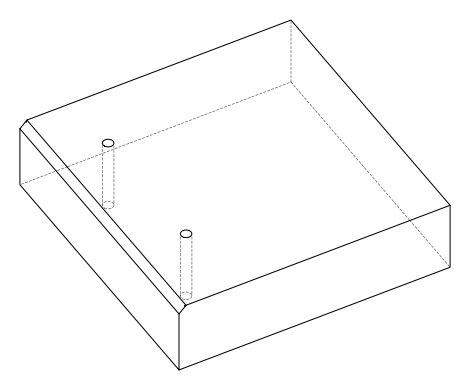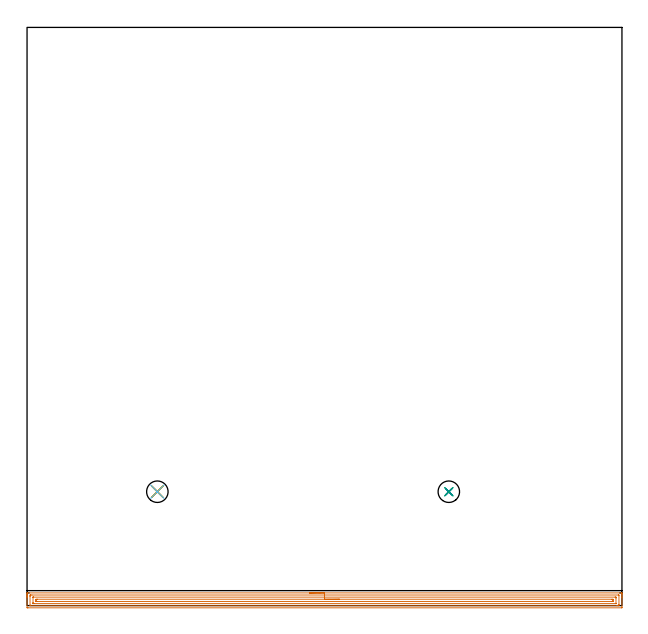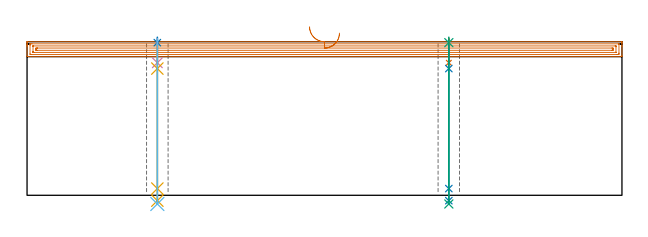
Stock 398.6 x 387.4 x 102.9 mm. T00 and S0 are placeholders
(PLAN: 9 operations, 7 tool changes, 15.1 min)
(1 AREA_MILL | FG_CHAMFER_SURFACE | UGT0205_001 | 12.97 min | 19921 mm3)
(2 SPOT_DRILL | STEP1HOLE | NXT0321_9005460120000 | 0.03 min | 1 mm3)
(3 SPOT_DRILL_1 | STEP1HOLE_1 | NXT0321_9005460120000 | 0.03 min | 12 mm3)
(4 DRILL_BLIND_HOLE_INTO_CENTER | STEP1HOLE | UGT0301_209 | 0.07 min | 845 mm3)
(5 GUN_DRILL_THROUGH_HOLE | STEP1HOLE | UGT0307_006 | 0.52 min | 5735 mm3)
(6 DRILL_TO_ENLARGE_THROUGH_HOLE | STEP1HOLE | UGT0301_276 | 0.44 min | 10129 mm3)
(7 DRILL_BLIND_HOLE_INTO_CENTER_1 | STEP1HOLE_1 | UGT0301_209 | 0.07 min | 852 mm3)
(8 GUN_DRILL_THROUGH_HOLE_1 | STEP1HOLE_1 | UGT0307_006 | 0.52 min | 5722 mm3)
(9 DRILL_TO_ENLARGE_THROUGH_HOLE_1 | STEP1HOLE_1 | UGT0301_276 | 0.44 min | 10144 mm3)
(TOOL UGT0205_001 | Chamfer Mill 20 x 3 x 45 deg. | D20 FL50 Z2)
(TOOL NXT0321_9005460120000 | NC Spot Drill, 142deg, 12mm, Carbide, Uncoated | D12 PA142 FL30 Z2)
(TOOL UGT0301_209 | Twist Drill 9.4 mm | D9.4 PA118 FL78 Z2)
(TOOL UGT0307_006 | Gun Drill 9 mm | D9 PA130 FL24 Z1)
(TOOL UGT0301_276 | Twist Drill 14.4 mm | D14.4 PA118 FL114 Z2)
(OP 1 AREA_MILL)
G17 G21 G94 G90
T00 M6
G54
G17 G0 G90 X189.3 Y8.5 S1061 M3
G43 Z112.9 H0
G94 G1 X189.338 Z112.028 F250.
X189.452 Z111.163
X189.641 Z110.312
X189.903 Z109.48
X190.237 Z108.674
X190.64 Z107.9
X191.108 Z107.164
X191.64 Z106.472
X192.229 Z105.829
X192.872 Z105.24
X193.564 Z104.708
X194.3 Z104.24
X195.074 Z103.837
X195.88 Z103.503
X196.712 Z103.241
X197.564 Z103.052
X198.428 Z102.938
X199.3 Z102.9
X398.434
X398.59 Y8.497 Z102.888
X398.594 Y8.46 Z102.851
X398.6 Y8.086 Z102.485
Y7.718 Z102.117
Y7.056 Z101.451
Y5.836 Z100.232
Y5.278 Z99.672
Y-0.944 Z93.453
X398.598 Y-1.225 Z93.172
X398.59 Y-1.492 Z92.906
X398.323 Y-1.499 Z92.899
X0.613 Y-1.5 Z92.9
X0.275 Y-1.497 Z92.902
X0.01 Y-1.492 Z92.906
X0. Y-1.223 Z93.174
Y5.278 Z99.672
Y5.836 Z100.232
Y6.167 Z100.563
Y6.724 Z101.121
Y7.056 Z101.451
Y7.718 Z102.117
Y8.086 Z102.486
X0.006 Y8.46 Z102.851
X0.01 Y8.497 Z102.888
X0.166 Y8.5 Z102.9
X199.3
Y7.086 Z101.486
X396.171 Y7.085 Z101.485
X396.201 Y7.084 Z101.484
X396.59 Y7.056 Z101.456
X396.599 Y6.66 Z101.06
X396.6 Y0.833 Z95.233
X396.599 Y0.438 Z94.838
X396.59 Y-0.056 Z94.344
X396.23 Y-0.084 Z94.316
X396.201 Y-0.085 Z94.315
X395.339 Y-0.086 Z94.314
X2.429 Y-0.085 Z94.315
X2.399 Y-0.084 Z94.316
X2.01 Y-0.056 Z94.344
X2.001 Y0.34 Z94.74
X2. Y6.167 Z100.567
X2.001 Y6.562 Z100.962
X2.01 Y7.056 Z101.456
X2.37 Y7.084 Z101.484
X2.399 Y7.085 Z101.485
X3.261 Y7.086 Z101.486
X199.3
Y5.671 Z100.071
X394.02
X394.415 Y5.669 Z100.069
X394.547 Y5.667 Z100.067
X394.586 Y5.665 Z100.065
X394.591 Y5.584 Z99.984
X394.596 Y5.461 Z99.861
X394.599 Y5.278 Z99.678
X394.6 Y5.094 Z99.494
X394.599 Y1.539 Z95.939
X394.593 Y1.355 Z95.755
X394.59 Y1.335 Z95.735
X394.586 Y1.333 Z95.733
X394.564 Y1.33 Z95.73
X394.514 Y1.329 Z95.729
X394.415
X4.58
X4.185 Y1.331 Z95.731
X4.053 Y1.333 Z95.733
X4.014 Y1.335 Z95.735
X4.009 Y1.416 Z95.816
X4.004 Y1.538 Z95.938
X4.001 Y1.722 Z96.122
X4. Y1.906 Z96.306
X4.001 Y5.461 Z99.861
X4.007 Y5.645 Z100.045
X4.01 Y5.665 Z100.065
X4.014 Y5.667 Z100.067
X4.036 Y5.67 Z100.07
X4.086 Y5.671 Z100.071
X4.185
X199.3
Y4.257 Z98.657
X391.869
X392.524 Y4.25 Z98.65
X392.59 Y4.243 Z98.643
X392.595 Y4.146 Z98.546
X392.598 Y3.941 Z98.341
X392.6 Y3.529 Z97.929
X392.598 Y3.07 Z97.47
X392.595 Y2.855 Z97.255
X392.59 Y2.754 Z97.154
X392.49 Y2.749 Z97.149
X391.736 Y2.743 Z97.143
X391.604
X6.731
X6.076 Y2.75 Z97.15
X6.01 Y2.757 Z97.157
X6.005 Y2.854 Z97.254
X6.002 Y3.059 Z97.459
X6. Y3.471 Z97.871
X6.002 Y3.93 Z98.33
X6.005 Y4.145 Z98.545
X6.01 Y4.246 Z98.646
X6.11 Y4.251 Z98.651
X6.864 Y4.257 Z98.657
X6.996
X199.3
X200.172 Z98.695
X201.036 Z98.809
X201.888 Z98.998
X202.72 Z99.26
X203.526 Z99.594
X204.3 Z99.997
X205.036 Z100.466
X205.728 Z100.997
X206.371 Z101.586
X206.96 Z102.229
X207.492 Z102.922
X207.96 Z103.657
X208.363 Z104.431
X208.697 Z105.237
X208.959 Z106.069
X209.148 Z106.921
X209.262 Z107.786
X209.3 Z108.657
G0 Z112.9
M5
M2
(OP 2 SPOT_DRILL)
G17 G21 G94 G90
T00 M6
G54
G17 G0 G90 X87.3 Y76.3 S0 M3
G43 Z112.9 H0
G94 G81 G98 Z102.28 F250. R105.9
G80
M5
M2
(OP 3 SPOT_DRILL_1)
G17 G21 G94 G90
T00 M6
G54
G17 G0 G90 X282.6 Y76.3 S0 M3
G43 Z112.9 H0
G94 G81 G98 Z102.28 F250. R105.9
G80
M5
M2
(OP 4 DRILL_BLIND_HOLE_INTO_CENTER)
G17 G21 G94 G90
T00 M6
G54
G17 G0 G90 X87.3 Y76.3 S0 M3
G43 Z112.9 H0
G94 G81 G98 Z88.8 F250. R104.9
G80
M5
M2
(OP 5 GUN_DRILL_THROUGH_HOLE)
G17 G21 G94 G90
T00 M6
G54
G17 G0 G90 X87.3 Y76.3 M8
G43 Z112.9 H0
Z100.684
S716 M3
G94 G1 Z84.905 F125. M26
G4 X.084
Z4.5 F250.
G4 X.084
Z-3.598 F125.
G4 X.084
M5
M9
G0 Z100.684
Z112.9
M2
(OP 6 DRILL_TO_ENLARGE_THROUGH_HOLE)
G17 G21 G94 G90
T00 M6
G54
G17 G0 G90 X87.3 Y76.3 S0 M3
G43 Z112.9 H0
G94 G73 G98 Z-5.826 F250. Q13.591 R104.9
G80
M5
M2
(OP 7 DRILL_BLIND_HOLE_INTO_CENTER_1)
G17 G21 G94 G90
T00 M6
G54
G17 G0 G90 X282.6 Y76.3 S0 M3
G43 Z112.9 H0
G94 G81 G98 Z88.8 F250. R104.9
G80
M5
M2
(OP 8 GUN_DRILL_THROUGH_HOLE_1)
G17 G21 G94 G90
T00 M6
G54
G17 G0 G90 X282.6 Y76.3 M8
G43 Z112.9 H0
Z100.684
S716 M3
G94 G1 Z84.905 F125. M26
G4 X.084
Z4.5 F250.
G4 X.084
Z-3.598 F125.
G4 X.084
M5
M9
G0 Z100.684
Z112.9
M2
(OP 9 DRILL_TO_ENLARGE_THROUGH_HOLE_1)
G17 G21 G94 G90
T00 M6
G54
G17 G0 G90 X282.6 Y76.3 S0 M3
G43 Z112.9 H0
G94 G73 G98 Z-5.826 F250. Q13.591 R104.9
G80
M5
M2
